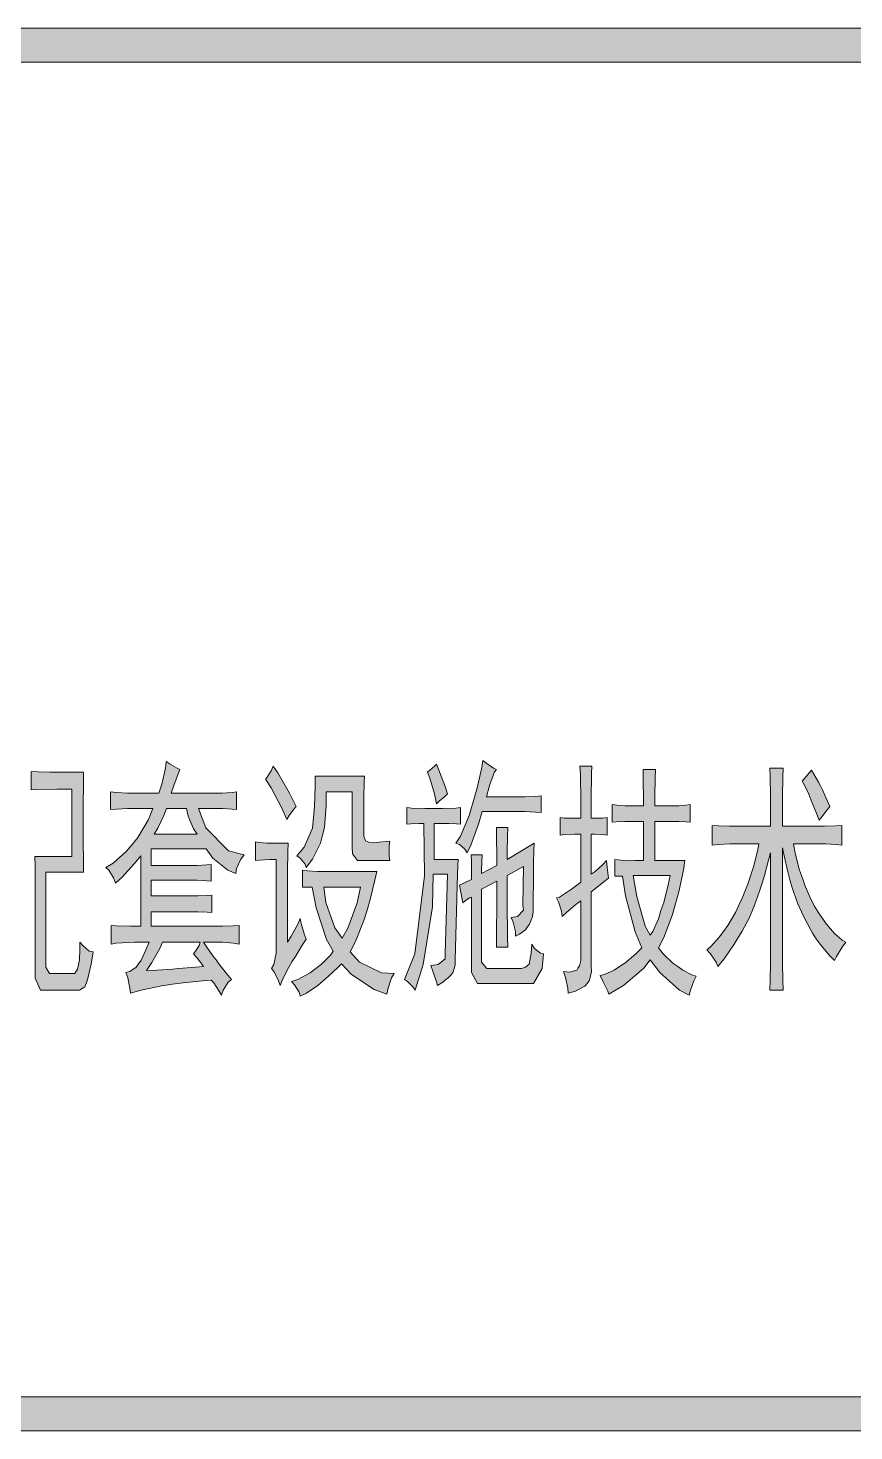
# Model space of a CAD drawing. Header units: millimetres. Extents: x 0 to 829, y 0 to 586.
# Drawn here: x 799.97 to 810.22, y 76.88 to 94.29 of the extents above; entities that cross this region are included whole.
import ezdxf

# ---------------------------------------------------------------- set-up
doc = ezdxf.new("R2010")
doc.units = ezdxf.units.MM

msp = doc.modelspace()

# ---------------------------------------------------------------- hatches: boundary and pattern name
h = msp.add_hatch(color=0)
h.dxf.hatch_style = 2
h.paths.add_polyline_path([(770.131528, 93.870639), (770.131528, 94.293972), (819.471028, 94.293972), (819.471028, 93.870639)])
h = msp.add_hatch(color=0)
h.paths.add_polyline_path([(801.860361, 85.09), (801.835667, 85.037083), (801.78275, 84.888917), (801.751, 84.797194), (802.315444, 84.797194), (802.382472, 84.797194), (802.505944, 84.80425), (802.562389, 84.811306), (802.562389, 84.592583), (802.509472, 84.596111), (802.386, 84.603167), (802.315444, 84.603167), (802.089667, 84.603167), (802.181389, 84.366806), (802.463611, 84.081056), (802.657639, 84.031667), (802.615306, 83.975222), (802.562389, 83.858806), (802.555333, 83.798833), (802.453028, 83.837639), (802.266056, 83.989333), (802.184917, 84.10575), (801.504056, 84.10575), (801.504056, 83.897611), (802.008528, 83.897611), (802.072028, 83.897611), (802.191972, 83.904667), (802.248417, 83.908194), (802.248417, 83.703583), (802.191972, 83.707111), (802.072028, 83.714167), (802.008528, 83.714167), (801.504056, 83.714167), (801.504056, 83.520139), (802.022639, 83.520139), (802.082611, 83.520139), (802.199028, 83.523667), (802.255472, 83.530722), (802.255472, 83.312), (802.199028, 83.319056), (802.082611, 83.322583), (802.022639, 83.322583), (801.504056, 83.322583), (801.504056, 83.142667), (802.3225, 83.142667), (802.386, 83.142667), (802.520056, 83.146194), (802.594139, 83.15325), (802.594139, 82.920417), (802.523583, 82.934528), (802.389528, 82.945111), (802.3225, 82.945111), (802.153167, 82.945111), (802.1955, 82.885139), (802.269583, 82.775778), (802.308389, 82.726389), (802.343667, 82.677), (802.438917, 82.557056), (802.498889, 82.482972), (802.456556, 82.447694), (802.396583, 82.348917), (802.375417, 82.288944), (802.340139, 82.348917), (802.280167, 82.440639), (802.248417, 82.472389), (802.139056, 82.465333), (801.899167, 82.440639), (801.768639, 82.423), (801.634583, 82.405361), (801.377056, 82.348917), (801.246528, 82.313639), (801.239472, 82.373611), (801.21125, 82.500611), (801.190083, 82.567639), (801.235944, 82.58175), (801.317083, 82.634667), (801.345306, 82.677), (801.377056, 82.722861), (801.440556, 82.856917), (801.475833, 82.945111), (801.295917, 82.945111), (801.063083, 82.934528), (801.006639, 82.920417), (801.006639, 83.15325), (801.066611, 83.146194), (801.246528, 83.142667), (801.373528, 83.142667), (801.373528, 84.017556), (801.295917, 83.922306), (801.137167, 83.749444), (801.059556, 83.678889), (801.034861, 83.745917), (800.978417, 83.841167), (800.939611, 83.872917), (801.031333, 83.925833), (801.193611, 84.070472), (801.267694, 84.158667), (801.33825, 84.246861), (801.468778, 84.469111), (801.525222, 84.603167), (801.271222, 84.603167), (801.207722, 84.603167), (801.073667, 84.596111), (800.999583, 84.592583), (800.999583, 84.811306), (801.073667, 84.80425), (801.207722, 84.797194), (801.271222, 84.797194), (801.599306, 84.797194), (801.634583, 84.906556), (801.680444, 85.104111), (801.6875, 85.188778), (801.736889, 85.157028), (801.825083, 85.107639)])
h.paths.add_polyline_path([(801.444083, 82.592333), (801.578139, 82.599389), (801.772167, 82.609972), (801.832139, 82.617028), (801.895639, 82.624083), (802.054389, 82.634667), (802.153167, 82.641722), (802.124944, 82.684056), (802.061444, 82.765194), (802.029694, 82.800472), (802.054389, 82.832222), (802.096722, 82.902778), (802.110833, 82.945111), (801.641639, 82.945111), (801.609889, 82.8675), (801.511111, 82.691111)])
h.paths.add_polyline_path([(802.075556, 84.285667), (802.029694, 84.352694), (801.962667, 84.511444), (801.9415, 84.603167), (801.694556, 84.603167), (801.659278, 84.5185), (801.585194, 84.35975), (801.539333, 84.285667)])
h = msp.add_hatch(color=0)
h.dxf.hatch_style = 2
h.paths.add_polyline_path([(805.786778, 85.09), (805.765611, 85.061778), (805.702111, 84.888917), (805.663306, 84.751333), (806.072528, 84.751333), (806.139556, 84.751333), (806.273611, 84.754861), (806.344167, 84.761917), (806.344167, 84.553778), (806.273611, 84.560833), (806.139556, 84.567889), (806.072528, 84.567889), (805.610389, 84.567889), (805.564528, 84.409139), (805.469278, 84.151611), (805.423417, 84.056361), (805.395194, 84.098694), (805.328167, 84.158667), (805.282306, 84.176306), (805.342278, 84.260972), (805.448111, 84.5185), (805.4975, 84.687833), (805.546889, 84.860694), (805.606861, 85.114694), (805.620972, 85.199361), (805.666833, 85.164083), (805.7515, 85.107639)])
h = msp.add_hatch(color=0)
h.dxf.hatch_style = 2
h.paths.add_polyline_path([(800.011806, 85.065306), (800.1, 85.061778), (800.244639, 85.054722), (800.304611, 85.054722), (800.664444, 85.054722), (800.660917, 84.938306), (800.657389, 84.620806), (800.657389, 84.419722), (800.657389, 84.225694), (800.660917, 83.922306), (800.664444, 83.812944), (800.19525, 83.812944), (800.19525, 82.715806), (800.19525, 82.634667), (800.241111, 82.557056), (800.2905, 82.557056), (800.523333, 82.557056), (800.555083, 82.557056), (800.590361, 82.609972), (800.600944, 82.666417), (800.611528, 82.722861), (800.618583, 82.860444), (800.618583, 82.945111), (800.657389, 82.89925), (800.735, 82.83575), (800.780861, 82.825167), (800.756167, 82.673472), (800.713833, 82.475917), (800.696194, 82.433583), (800.678556, 82.39125), (800.611528, 82.348917), (800.562139, 82.348917), (800.19525, 82.348917), (800.128222, 82.348917), (800.064722, 82.497083), (800.064722, 82.641722), (800.064722, 83.615389), (800.064722, 83.703583), (800.061194, 83.897611), (800.057667, 84.006972), (800.516278, 84.006972), (800.516278, 84.846583), (800.332833, 84.846583), (800.082361, 84.839528), (800.011806, 84.836)])
h = msp.add_hatch(color=0)
h.dxf.hatch_style = 2
h.paths.add_polyline_path([(803.017472, 85.128806), (803.073917, 85.047667), (803.218556, 84.797194), (803.303222, 84.627861), (803.271472, 84.596111), (803.215028, 84.5185), (803.186806, 84.469111), (803.123306, 84.610222), (802.992778, 84.860694), (802.922222, 84.970056), (802.943389, 84.99475), (802.992778, 85.072361)])
h = msp.add_hatch(color=0)
h.dxf.hatch_style = 2
h.paths.add_polyline_path([(804.128722, 83.957583), (804.065222, 83.957583), (804.001722, 84.04225), (803.998194, 84.126917), (803.998194, 84.811306), (803.673639, 84.811306), (803.673639, 84.638444), (803.652472, 84.370333), (803.627778, 84.275083), (803.603083, 84.176306), (803.504306, 83.975222), (803.426694, 83.872917), (803.412583, 83.91525), (803.352611, 83.989333), (803.310278, 84.017556), (803.402, 84.123389), (803.504306, 84.35975), (803.518417, 84.493806), (803.529, 84.627861), (803.539583, 84.885389), (803.536056, 85.005333), (804.149889, 85.005333), (804.146361, 84.93125), (804.142833, 84.751333), (804.142833, 84.638444), (804.142833, 84.310361), (804.142833, 84.260972), (804.164, 84.204528), (804.181639, 84.193944), (804.202806, 84.186889), (804.25925, 84.179833), (804.294528, 84.183361), (804.333333, 84.186889), (804.418, 84.193944), (804.463861, 84.201), (804.456806, 84.141028), (804.456806, 84.017556), (804.463861, 83.957583)])
h = msp.add_hatch(color=0)
h.dxf.hatch_style = 2
h.paths.add_polyline_path([(805.042417, 85.1535), (805.081222, 85.061778), (805.151778, 84.878333), (805.18, 84.786611), (805.14825, 84.754861), (805.077694, 84.694889), (805.042417, 84.663139), (805.017722, 84.786611), (804.961278, 84.980639), (804.933056, 85.054722), (804.961278, 85.079417), (805.017722, 85.128806)])
h = msp.add_hatch(color=0)
h.dxf.hatch_style = 2
h.paths.add_polyline_path([(807.155556, 83.957583), (807.159083, 83.91525), (807.169667, 83.805889), (807.176722, 83.738861), (807.123806, 83.696528), (807.017972, 83.611861), (806.965056, 83.569528), (806.965056, 82.655833), (806.968583, 82.58175), (806.943889, 82.472389), (806.912139, 82.433583), (806.883917, 82.398306), (806.7675, 82.338333), (806.679306, 82.313639), (806.67225, 82.373611), (806.644028, 82.507667), (806.619333, 82.58175), (806.693417, 82.574694), (806.785139, 82.595861), (806.79925, 82.624083), (806.816889, 82.652306), (806.834528, 82.715806), (806.834528, 82.751083), (806.834528, 83.456639), (806.774556, 83.414306), (806.661667, 83.319056), (806.605222, 83.262611), (806.594639, 83.329639), (806.559361, 83.446056), (806.534667, 83.495444), (806.569944, 83.506028), (806.718111, 83.604806), (806.834528, 83.689472), (806.834528, 84.285667), (806.756917, 84.285667), (806.629917, 84.282139), (806.577, 84.275083), (806.577, 84.493806), (806.629917, 84.48675), (806.756917, 84.483222), (806.834528, 84.483222), (806.834528, 84.701944), (806.831, 85.022972), (806.823944, 85.128806), (806.972111, 85.128806), (806.968583, 85.037083), (806.965056, 84.712528), (806.965056, 84.483222), (807.003861, 84.483222), (807.102639, 84.48675), (807.162611, 84.493806), (807.162611, 84.275083), (807.102639, 84.282139), (807.003861, 84.285667), (806.965056, 84.285667), (806.965056, 83.78825), (807.014444, 83.823528), (807.109694, 83.908194)])
h = msp.add_hatch(color=0)
h.paths.add_polyline_path([(807.257861, 83.971694), (807.331944, 83.964639), (807.511861, 83.957583), (807.614167, 83.957583), (807.614167, 84.444417), (807.448361, 84.444417), (807.381333, 84.444417), (807.271972, 84.437361), (807.226111, 84.433833), (807.226111, 84.652556), (807.282556, 84.6455), (807.384861, 84.638444), (807.430722, 84.638444), (807.614167, 84.638444), (807.614167, 84.730167), (807.610639, 84.955944), (807.607111, 85.09), (807.762333, 85.09), (807.758806, 84.980639), (807.755278, 84.754861), (807.755278, 84.638444), (808.009278, 84.638444), (808.051611, 84.638444), (808.139806, 84.6455), (808.192722, 84.652556), (808.192722, 84.433833), (808.139806, 84.437361), (808.051611, 84.444417), (808.009278, 84.444417), (807.755278, 84.444417), (807.755278, 83.957583), (808.125694, 83.957583), (808.108056, 83.837639), (808.051611, 83.569528), (808.009278, 83.421361), (807.970472, 83.276722), (807.864639, 83.001556), (807.797611, 82.874556), (807.857583, 82.800472), (807.977528, 82.684056), (808.0375, 82.641722), (808.101, 82.599389), (808.213889, 82.539417), (808.266806, 82.521778), (808.238583, 82.465333), (808.19625, 82.348917), (808.178611, 82.288944), (808.058667, 82.348917), (807.81525, 82.567639), (807.695306, 82.726389), (807.617694, 82.624083), (807.363694, 82.408889), (807.183778, 82.299528), (807.169667, 82.338333), (807.113222, 82.45475), (807.074417, 82.532361), (807.127333, 82.542944), (807.250806, 82.599389), (807.314306, 82.641722), (807.381333, 82.684056), (807.518917, 82.800472), (807.593, 82.874556), (807.508333, 83.075639), (807.388389, 83.520139), (807.353111, 83.763556), (807.257861, 83.763556)])
h.paths.add_polyline_path([(807.483639, 83.774139), (807.5295, 83.513083), (807.635333, 83.142667), (807.695306, 83.033306), (807.727056, 83.079167), (807.797611, 83.234389), (807.829361, 83.336694), (807.864639, 83.439), (807.921083, 83.657722), (807.945778, 83.774139)])
h = msp.add_hatch(color=0)
h.dxf.hatch_style = 2
h.paths.add_polyline_path([(809.187556, 84.384444), (809.187556, 84.617278), (809.187556, 84.761917), (809.184028, 85.005333), (809.1805, 85.104111), (809.346306, 85.104111), (809.342778, 84.99475), (809.33925, 84.751333), (809.33925, 84.617278), (809.33925, 84.384444), (809.801389, 84.384444), (809.861361, 84.384444), (809.998944, 84.3915), (810.073028, 84.395028), (810.073028, 84.151611), (810.002472, 84.158667), (809.871944, 84.165722), (809.808444, 84.165722), (809.473306, 84.165722), (809.494472, 84.049306), (809.550917, 83.837639), (809.586194, 83.738861), (809.621472, 83.640083), (809.699083, 83.463694), (809.741417, 83.386083), (809.787278, 83.304944), (809.882528, 83.167361), (809.931917, 83.110917), (809.984833, 83.054472), (810.080083, 82.969806), (810.122417, 82.945111), (810.080083, 82.885139), (810.009528, 82.768722), (809.984833, 82.715806), (809.917806, 82.782833), (809.804917, 82.920417), (809.755528, 82.987444), (809.709667, 83.058), (809.617944, 83.227333), (809.575611, 83.322583), (809.52975, 83.421361), (809.459194, 83.618917), (809.430972, 83.721222), (809.40275, 83.82), (809.356889, 84.017556), (809.33925, 84.116333), (809.33925, 82.775778), (809.33925, 82.684056), (809.342778, 82.472389), (809.346306, 82.348917), (809.1805, 82.348917), (809.184028, 82.472389), (809.187556, 82.684056), (809.187556, 82.775778), (809.187556, 84.056361), (809.166389, 83.964639), (809.113472, 83.774139), (809.08525, 83.678889), (809.0535, 83.580111), (808.99, 83.403722), (808.95825, 83.322583), (808.922972, 83.244972), (808.838306, 83.082694), (808.788917, 83.001556), (808.739528, 82.920417), (808.612528, 82.7405), (808.534917, 82.641722), (808.51375, 82.698167), (808.443194, 82.800472), (808.397333, 82.849861), (808.45025, 82.892194), (808.552556, 83.008611), (808.605472, 83.079167), (808.658389, 83.15325), (808.753639, 83.315528), (808.795972, 83.403722), (808.838306, 83.491917), (808.912389, 83.678889), (808.944139, 83.781194), (808.979417, 83.879972), (809.028806, 84.074), (809.046444, 84.165722), (808.739528, 84.165722), (808.683083, 84.165722), (808.541972, 84.158667), (808.464361, 84.151611), (808.464361, 84.395028), (808.541972, 84.3915), (808.679556, 84.384444), (808.732472, 84.384444)])
h = msp.add_hatch(color=0)
h.dxf.hatch_style = 2
h.paths.add_polyline_path([(809.699083, 85.079417), (809.727306, 85.030028), (809.78375, 84.93125), (809.808444, 84.885389), (809.833139, 84.836), (809.893111, 84.705472), (809.924861, 84.627861), (809.879, 84.571417), (809.811972, 84.48675), (809.794333, 84.458528), (809.755528, 84.553778), (809.695556, 84.705472), (809.674389, 84.761917), (809.649694, 84.818361), (809.603833, 84.906556), (809.582667, 84.945361)])
h = msp.add_hatch(color=0)
h.dxf.hatch_style = 2
h.paths.add_polyline_path([(805.342278, 84.409139), (805.292889, 84.416194), (805.197639, 84.419722), (805.151778, 84.419722), (805.014194, 84.419722), (805.014194, 83.971694), (805.314056, 83.971694), (805.307, 83.897611), (805.299944, 83.654194), (805.296417, 83.481333), (805.27525, 82.726389), (805.27525, 82.659361), (805.247028, 82.564111), (805.218806, 82.532361), (805.187056, 82.500611), (805.109444, 82.440639), (805.056528, 82.408889), (805.045944, 82.45475), (805.003611, 82.574694), (804.975389, 82.655833), (805.063583, 82.666417), (805.151778, 82.7405), (805.151778, 82.800472), (805.18, 83.78825), (805.003611, 83.78825), (804.993028, 83.386083), (804.880139, 82.666417), (804.777833, 82.348917), (804.749611, 82.39125), (804.682583, 82.458278), (804.647306, 82.482972), (804.774306, 82.800472), (804.89425, 83.770611), (804.887194, 84.419722), (804.83075, 84.419722), (804.724917, 84.416194), (804.675528, 84.409139), (804.675528, 84.617278), (804.7355, 84.610222), (804.897778, 84.603167), (805.003611, 84.603167), (805.1165, 84.603167), (805.282306, 84.610222), (805.342278, 84.617278)])
h = msp.add_hatch(color=0)
h.dxf.hatch_style = 2
h.paths.add_polyline_path([(805.479861, 83.72475), (805.479861, 83.791778), (805.476333, 83.947), (805.472806, 84.031667), (805.610389, 84.031667), (805.606861, 83.950528), (805.603333, 83.837639), (805.603333, 83.798833), (805.793833, 83.897611), (805.793833, 84.014028), (805.790306, 84.250389), (805.786778, 84.370333), (805.927889, 84.370333), (805.924361, 84.260972), (805.920833, 84.059889), (805.920833, 83.971694), (806.255972, 84.176306), (806.252444, 84.084583), (806.248917, 83.925833), (806.248917, 83.858806), (806.241861, 83.322583), (806.234806, 83.262611), (806.199528, 83.167361), (806.174833, 83.135611), (806.150139, 83.100333), (806.072528, 83.043889), (806.023139, 83.019194), (806.023139, 83.079167), (805.994917, 83.195583), (805.970222, 83.252028), (806.047833, 83.262611), (806.121917, 83.34375), (806.114861, 83.410778), (806.125444, 83.8835), (805.920833, 83.774139), (805.920833, 83.446056), (805.924361, 83.001556), (805.927889, 82.885139), (805.786778, 82.885139), (805.790306, 83.033306), (805.793833, 83.439), (805.793833, 83.703583), (805.603333, 83.604806), (805.603333, 82.775778), (805.603333, 82.698167), (805.666833, 82.617028), (805.730333, 82.617028), (806.065472, 82.617028), (806.097222, 82.617028), (806.150139, 82.634667), (806.171306, 82.655833), (806.192472, 82.673472), (806.217167, 82.807528), (806.22775, 82.920417), (806.2595, 82.8675), (806.333583, 82.807528), (806.372389, 82.800472), (806.35475, 82.617028), (806.248917, 82.433583), (806.160722, 82.433583), (805.628028, 82.433583), (805.553944, 82.433583), (805.479861, 82.567639), (805.479861, 82.701694), (805.479861, 83.506028), (805.455167, 83.495444), (805.398722, 83.456639), (805.3705, 83.435472), (805.328167, 83.654194)])
h = msp.add_hatch(color=0)
h.dxf.hatch_style = 2
h.paths.add_polyline_path([(803.200917, 84.176306), (803.197389, 84.066944), (803.193861, 83.823528), (803.193861, 83.689472), (803.193861, 82.945111), (803.239722, 83.019194), (803.320861, 83.167361), (803.352611, 83.237917), (803.363194, 83.177944), (803.402, 83.050944), (803.426694, 82.983917), (803.377306, 82.909833), (803.292639, 82.768722), (803.250306, 82.701694), (803.2115, 82.634667), (803.137417, 82.490028), (803.105667, 82.408889), (803.077444, 82.475917), (803.024528, 82.58175), (802.996306, 82.617028), (803.024528, 82.666417), (803.05275, 82.807528), (803.05275, 82.89925), (803.05275, 83.971694), (802.975139, 83.971694), (802.848139, 83.964639), (802.79875, 83.957583), (802.79875, 84.190417), (802.844611, 84.183361), (802.943389, 84.176306), (802.996306, 84.176306)])
h = msp.add_hatch(color=0)
h.paths.add_polyline_path([(803.380833, 83.837639), (803.440806, 83.830583), (803.571333, 83.823528), (803.645417, 83.823528), (804.305111, 83.823528), (804.280417, 83.714167), (804.220444, 83.474278), (804.181639, 83.34375), (804.142833, 83.213222), (804.040528, 82.952167), (803.9735, 82.825167), (804.089917, 82.698167), (804.361556, 82.564111), (804.516778, 82.557056), (804.485028, 82.500611), (804.442694, 82.373611), (804.428583, 82.299528), (804.269833, 82.355972), (803.987611, 82.542944), (803.864139, 82.677), (803.818278, 82.631139), (803.705389, 82.521778), (803.638361, 82.465333), (803.571333, 82.408889), (803.430222, 82.313639), (803.352611, 82.274833), (803.3385, 82.324222), (803.282056, 82.415944), (803.24325, 82.458278), (803.324389, 82.482972), (803.476083, 82.564111), (803.546639, 82.617028), (803.617194, 82.673472), (803.726556, 82.782833), (803.761833, 82.83575), (803.680694, 82.976861), (803.550167, 83.371972), (803.500778, 83.6295), (803.380833, 83.6295)])
h.paths.add_polyline_path([(803.871194, 82.9945), (803.945278, 83.117972), (804.058167, 83.435472), (804.1005, 83.6295), (803.645417, 83.6295), (803.670111, 83.439), (803.783, 83.1215)])
h = msp.add_hatch(color=0)
h.dxf.hatch_style = 2
h.paths.add_polyline_path([(769.958667, 76.877333), (769.958667, 77.300667), (819.294639, 77.300667), (819.294639, 76.877333)])

# ---------------------------------------------------------------- linework, layer by layer
at = {"color": 0, "lineweight": 0}
for points in [[(770.131528, 93.870639), (770.131528, 94.293972), (819.471028, 94.293972), (819.471028, 93.870639)], [(801.860361, 85.09), (801.835667, 85.037083), (801.78275, 84.888917), (801.751, 84.797194), (802.315444, 84.797194), (802.382472, 84.797194), (802.505944, 84.80425), (802.562389, 84.811306), (802.562389, 84.592583), (802.509472, 84.596111), (802.386, 84.603167), (802.315444, 84.603167), (802.089667, 84.603167), (802.181389, 84.366806), (802.463611, 84.081056), (802.657639, 84.031667), (802.615306, 83.975222), (802.562389, 83.858806), (802.555333, 83.798833), (802.453028, 83.837639), (802.266056, 83.989333), (802.184917, 84.10575), (801.504056, 84.10575), (801.504056, 83.897611), (802.008528, 83.897611), (802.072028, 83.897611), (802.191972, 83.904667), (802.248417, 83.908194), (802.248417, 83.703583), (802.191972, 83.707111), (802.072028, 83.714167), (802.008528, 83.714167), (801.504056, 83.714167), (801.504056, 83.520139), (802.022639, 83.520139), (802.082611, 83.520139), (802.199028, 83.523667), (802.255472, 83.530722), (802.255472, 83.312), (802.199028, 83.319056), (802.082611, 83.322583), (802.022639, 83.322583), (801.504056, 83.322583), (801.504056, 83.142667), (802.3225, 83.142667), (802.386, 83.142667), (802.520056, 83.146194), (802.594139, 83.15325), (802.594139, 82.920417), (802.523583, 82.934528), (802.389528, 82.945111), (802.3225, 82.945111), (802.153167, 82.945111), (802.1955, 82.885139), (802.269583, 82.775778), (802.308389, 82.726389), (802.343667, 82.677), (802.438917, 82.557056), (802.498889, 82.482972), (802.456556, 82.447694), (802.396583, 82.348917), (802.375417, 82.288944), (802.340139, 82.348917), (802.280167, 82.440639), (802.248417, 82.472389), (802.139056, 82.465333), (801.899167, 82.440639), (801.768639, 82.423), (801.634583, 82.405361), (801.377056, 82.348917), (801.246528, 82.313639), (801.239472, 82.373611), (801.21125, 82.500611), (801.190083, 82.567639), (801.235944, 82.58175), (801.317083, 82.634667), (801.345306, 82.677), (801.377056, 82.722861), (801.440556, 82.856917), (801.475833, 82.945111), (801.295917, 82.945111), (801.063083, 82.934528), (801.006639, 82.920417), (801.006639, 83.15325), (801.066611, 83.146194), (801.246528, 83.142667), (801.373528, 83.142667), (801.373528, 84.017556), (801.295917, 83.922306), (801.137167, 83.749444), (801.059556, 83.678889), (801.034861, 83.745917), (800.978417, 83.841167), (800.939611, 83.872917), (801.031333, 83.925833), (801.193611, 84.070472), (801.267694, 84.158667), (801.33825, 84.246861), (801.468778, 84.469111), (801.525222, 84.603167), (801.271222, 84.603167), (801.207722, 84.603167), (801.073667, 84.596111), (800.999583, 84.592583), (800.999583, 84.811306), (801.073667, 84.80425), (801.207722, 84.797194), (801.271222, 84.797194), (801.599306, 84.797194), (801.634583, 84.906556), (801.680444, 85.104111), (801.6875, 85.188778), (801.736889, 85.157028), (801.825083, 85.107639)], [(805.786778, 85.09), (805.765611, 85.061778), (805.702111, 84.888917), (805.663306, 84.751333), (806.072528, 84.751333), (806.139556, 84.751333), (806.273611, 84.754861), (806.344167, 84.761917), (806.344167, 84.553778), (806.273611, 84.560833), (806.139556, 84.567889), (806.072528, 84.567889), (805.610389, 84.567889), (805.564528, 84.409139), (805.469278, 84.151611), (805.423417, 84.056361), (805.395194, 84.098694), (805.328167, 84.158667), (805.282306, 84.176306), (805.342278, 84.260972), (805.448111, 84.5185), (805.4975, 84.687833), (805.546889, 84.860694), (805.606861, 85.114694), (805.620972, 85.199361), (805.666833, 85.164083), (805.7515, 85.107639)], [(800.011806, 85.065306), (800.1, 85.061778), (800.244639, 85.054722), (800.304611, 85.054722), (800.664444, 85.054722), (800.660917, 84.938306), (800.657389, 84.620806), (800.657389, 84.419722), (800.657389, 84.225694), (800.660917, 83.922306), (800.664444, 83.812944), (800.19525, 83.812944), (800.19525, 82.715806), (800.19525, 82.634667), (800.241111, 82.557056), (800.2905, 82.557056), (800.523333, 82.557056), (800.555083, 82.557056), (800.590361, 82.609972), (800.600944, 82.666417), (800.611528, 82.722861), (800.618583, 82.860444), (800.618583, 82.945111), (800.657389, 82.89925), (800.735, 82.83575), (800.780861, 82.825167), (800.756167, 82.673472), (800.713833, 82.475917), (800.696194, 82.433583), (800.678556, 82.39125), (800.611528, 82.348917), (800.562139, 82.348917), (800.19525, 82.348917), (800.128222, 82.348917), (800.064722, 82.497083), (800.064722, 82.641722), (800.064722, 83.615389), (800.064722, 83.703583), (800.061194, 83.897611), (800.057667, 84.006972), (800.516278, 84.006972), (800.516278, 84.846583), (800.332833, 84.846583), (800.082361, 84.839528), (800.011806, 84.836)], [(803.017472, 85.128806), (803.073917, 85.047667), (803.218556, 84.797194), (803.303222, 84.627861), (803.271472, 84.596111), (803.215028, 84.5185), (803.186806, 84.469111), (803.123306, 84.610222), (802.992778, 84.860694), (802.922222, 84.970056), (802.943389, 84.99475), (802.992778, 85.072361)], [(804.128722, 83.957583), (804.065222, 83.957583), (804.001722, 84.04225), (803.998194, 84.126917), (803.998194, 84.811306), (803.673639, 84.811306), (803.673639, 84.638444), (803.652472, 84.370333), (803.627778, 84.275083), (803.603083, 84.176306), (803.504306, 83.975222), (803.426694, 83.872917), (803.412583, 83.91525), (803.352611, 83.989333), (803.310278, 84.017556), (803.402, 84.123389), (803.504306, 84.35975), (803.518417, 84.493806), (803.529, 84.627861), (803.539583, 84.885389), (803.536056, 85.005333), (804.149889, 85.005333), (804.146361, 84.93125), (804.142833, 84.751333), (804.142833, 84.638444), (804.142833, 84.310361), (804.142833, 84.260972), (804.164, 84.204528), (804.181639, 84.193944), (804.202806, 84.186889), (804.25925, 84.179833), (804.294528, 84.183361), (804.333333, 84.186889), (804.418, 84.193944), (804.463861, 84.201), (804.456806, 84.141028), (804.456806, 84.017556), (804.463861, 83.957583)], [(805.042417, 85.1535), (805.081222, 85.061778), (805.151778, 84.878333), (805.18, 84.786611), (805.14825, 84.754861), (805.077694, 84.694889), (805.042417, 84.663139), (805.017722, 84.786611), (804.961278, 84.980639), (804.933056, 85.054722), (804.961278, 85.079417), (805.017722, 85.128806)], [(807.155556, 83.957583), (807.159083, 83.91525), (807.169667, 83.805889), (807.176722, 83.738861), (807.123806, 83.696528), (807.017972, 83.611861), (806.965056, 83.569528), (806.965056, 82.655833), (806.968583, 82.58175), (806.943889, 82.472389), (806.912139, 82.433583), (806.883917, 82.398306), (806.7675, 82.338333), (806.679306, 82.313639), (806.67225, 82.373611), (806.644028, 82.507667), (806.619333, 82.58175), (806.693417, 82.574694), (806.785139, 82.595861), (806.79925, 82.624083), (806.816889, 82.652306), (806.834528, 82.715806), (806.834528, 82.751083), (806.834528, 83.456639), (806.774556, 83.414306), (806.661667, 83.319056), (806.605222, 83.262611), (806.594639, 83.329639), (806.559361, 83.446056), (806.534667, 83.495444), (806.569944, 83.506028), (806.718111, 83.604806), (806.834528, 83.689472), (806.834528, 84.285667), (806.756917, 84.285667), (806.629917, 84.282139), (806.577, 84.275083), (806.577, 84.493806), (806.629917, 84.48675), (806.756917, 84.483222), (806.834528, 84.483222), (806.834528, 84.701944), (806.831, 85.022972), (806.823944, 85.128806), (806.972111, 85.128806), (806.968583, 85.037083), (806.965056, 84.712528), (806.965056, 84.483222), (807.003861, 84.483222), (807.102639, 84.48675), (807.162611, 84.493806), (807.162611, 84.275083), (807.102639, 84.282139), (807.003861, 84.285667), (806.965056, 84.285667), (806.965056, 83.78825), (807.014444, 83.823528), (807.109694, 83.908194)], [(807.257861, 83.971694), (807.331944, 83.964639), (807.511861, 83.957583), (807.614167, 83.957583), (807.614167, 84.444417), (807.448361, 84.444417), (807.381333, 84.444417), (807.271972, 84.437361), (807.226111, 84.433833), (807.226111, 84.652556), (807.282556, 84.6455), (807.384861, 84.638444), (807.430722, 84.638444), (807.614167, 84.638444), (807.614167, 84.730167), (807.610639, 84.955944), (807.607111, 85.09), (807.762333, 85.09), (807.758806, 84.980639), (807.755278, 84.754861), (807.755278, 84.638444), (808.009278, 84.638444), (808.051611, 84.638444), (808.139806, 84.6455), (808.192722, 84.652556), (808.192722, 84.433833), (808.139806, 84.437361), (808.051611, 84.444417), (808.009278, 84.444417), (807.755278, 84.444417), (807.755278, 83.957583), (808.125694, 83.957583), (808.108056, 83.837639), (808.051611, 83.569528), (808.009278, 83.421361), (807.970472, 83.276722), (807.864639, 83.001556), (807.797611, 82.874556), (807.857583, 82.800472), (807.977528, 82.684056), (808.0375, 82.641722), (808.101, 82.599389), (808.213889, 82.539417), (808.266806, 82.521778), (808.238583, 82.465333), (808.19625, 82.348917), (808.178611, 82.288944), (808.058667, 82.348917), (807.81525, 82.567639), (807.695306, 82.726389), (807.617694, 82.624083), (807.363694, 82.408889), (807.183778, 82.299528), (807.169667, 82.338333), (807.113222, 82.45475), (807.074417, 82.532361), (807.127333, 82.542944), (807.250806, 82.599389), (807.314306, 82.641722), (807.381333, 82.684056), (807.518917, 82.800472), (807.593, 82.874556), (807.508333, 83.075639), (807.388389, 83.520139), (807.353111, 83.763556), (807.257861, 83.763556)], [(809.187556, 84.384444), (809.187556, 84.617278), (809.187556, 84.761917), (809.184028, 85.005333), (809.1805, 85.104111), (809.346306, 85.104111), (809.342778, 84.99475), (809.33925, 84.751333), (809.33925, 84.617278), (809.33925, 84.384444), (809.801389, 84.384444), (809.861361, 84.384444), (809.998944, 84.3915), (810.073028, 84.395028), (810.073028, 84.151611), (810.002472, 84.158667), (809.871944, 84.165722), (809.808444, 84.165722), (809.473306, 84.165722), (809.494472, 84.049306), (809.550917, 83.837639), (809.586194, 83.738861), (809.621472, 83.640083), (809.699083, 83.463694), (809.741417, 83.386083), (809.787278, 83.304944), (809.882528, 83.167361), (809.931917, 83.110917), (809.984833, 83.054472), (810.080083, 82.969806), (810.122417, 82.945111), (810.080083, 82.885139), (810.009528, 82.768722), (809.984833, 82.715806), (809.917806, 82.782833), (809.804917, 82.920417), (809.755528, 82.987444), (809.709667, 83.058), (809.617944, 83.227333), (809.575611, 83.322583), (809.52975, 83.421361), (809.459194, 83.618917), (809.430972, 83.721222), (809.40275, 83.82), (809.356889, 84.017556), (809.33925, 84.116333), (809.33925, 82.775778), (809.33925, 82.684056), (809.342778, 82.472389), (809.346306, 82.348917), (809.1805, 82.348917), (809.184028, 82.472389), (809.187556, 82.684056), (809.187556, 82.775778), (809.187556, 84.056361), (809.166389, 83.964639), (809.113472, 83.774139), (809.08525, 83.678889), (809.0535, 83.580111), (808.99, 83.403722), (808.95825, 83.322583), (808.922972, 83.244972), (808.838306, 83.082694), (808.788917, 83.001556), (808.739528, 82.920417), (808.612528, 82.7405), (808.534917, 82.641722), (808.51375, 82.698167), (808.443194, 82.800472), (808.397333, 82.849861), (808.45025, 82.892194), (808.552556, 83.008611), (808.605472, 83.079167), (808.658389, 83.15325), (808.753639, 83.315528), (808.795972, 83.403722), (808.838306, 83.491917), (808.912389, 83.678889), (808.944139, 83.781194), (808.979417, 83.879972), (809.028806, 84.074), (809.046444, 84.165722), (808.739528, 84.165722), (808.683083, 84.165722), (808.541972, 84.158667), (808.464361, 84.151611), (808.464361, 84.395028), (808.541972, 84.3915), (808.679556, 84.384444), (808.732472, 84.384444)], [(809.699083, 85.079417), (809.727306, 85.030028), (809.78375, 84.93125), (809.808444, 84.885389), (809.833139, 84.836), (809.893111, 84.705472), (809.924861, 84.627861), (809.879, 84.571417), (809.811972, 84.48675), (809.794333, 84.458528), (809.755528, 84.553778), (809.695556, 84.705472), (809.674389, 84.761917), (809.649694, 84.818361), (809.603833, 84.906556), (809.582667, 84.945361)], [(802.075556, 84.285667), (802.029694, 84.352694), (801.962667, 84.511444), (801.9415, 84.603167), (801.694556, 84.603167), (801.659278, 84.5185), (801.585194, 84.35975), (801.539333, 84.285667)], [(805.342278, 84.409139), (805.292889, 84.416194), (805.197639, 84.419722), (805.151778, 84.419722), (805.014194, 84.419722), (805.014194, 83.971694), (805.314056, 83.971694), (805.307, 83.897611), (805.299944, 83.654194), (805.296417, 83.481333), (805.27525, 82.726389), (805.27525, 82.659361), (805.247028, 82.564111), (805.218806, 82.532361), (805.187056, 82.500611), (805.109444, 82.440639), (805.056528, 82.408889), (805.045944, 82.45475), (805.003611, 82.574694), (804.975389, 82.655833), (805.063583, 82.666417), (805.151778, 82.7405), (805.151778, 82.800472), (805.18, 83.78825), (805.003611, 83.78825), (804.993028, 83.386083), (804.880139, 82.666417), (804.777833, 82.348917), (804.749611, 82.39125), (804.682583, 82.458278), (804.647306, 82.482972), (804.774306, 82.800472), (804.89425, 83.770611), (804.887194, 84.419722), (804.83075, 84.419722), (804.724917, 84.416194), (804.675528, 84.409139), (804.675528, 84.617278), (804.7355, 84.610222), (804.897778, 84.603167), (805.003611, 84.603167), (805.1165, 84.603167), (805.282306, 84.610222), (805.342278, 84.617278)], [(805.479861, 83.72475), (805.479861, 83.791778), (805.476333, 83.947), (805.472806, 84.031667), (805.610389, 84.031667), (805.606861, 83.950528), (805.603333, 83.837639), (805.603333, 83.798833), (805.793833, 83.897611), (805.793833, 84.014028), (805.790306, 84.250389), (805.786778, 84.370333), (805.927889, 84.370333), (805.924361, 84.260972), (805.920833, 84.059889), (805.920833, 83.971694), (806.255972, 84.176306), (806.252444, 84.084583), (806.248917, 83.925833), (806.248917, 83.858806), (806.241861, 83.322583), (806.234806, 83.262611), (806.199528, 83.167361), (806.174833, 83.135611), (806.150139, 83.100333), (806.072528, 83.043889), (806.023139, 83.019194), (806.023139, 83.079167), (805.994917, 83.195583), (805.970222, 83.252028), (806.047833, 83.262611), (806.121917, 83.34375), (806.114861, 83.410778), (806.125444, 83.8835), (805.920833, 83.774139), (805.920833, 83.446056), (805.924361, 83.001556), (805.927889, 82.885139), (805.786778, 82.885139), (805.790306, 83.033306), (805.793833, 83.439), (805.793833, 83.703583), (805.603333, 83.604806), (805.603333, 82.775778), (805.603333, 82.698167), (805.666833, 82.617028), (805.730333, 82.617028), (806.065472, 82.617028), (806.097222, 82.617028), (806.150139, 82.634667), (806.171306, 82.655833), (806.192472, 82.673472), (806.217167, 82.807528), (806.22775, 82.920417), (806.2595, 82.8675), (806.333583, 82.807528), (806.372389, 82.800472), (806.35475, 82.617028), (806.248917, 82.433583), (806.160722, 82.433583), (805.628028, 82.433583), (805.553944, 82.433583), (805.479861, 82.567639), (805.479861, 82.701694), (805.479861, 83.506028), (805.455167, 83.495444), (805.398722, 83.456639), (805.3705, 83.435472), (805.328167, 83.654194)], [(803.200917, 84.176306), (803.197389, 84.066944), (803.193861, 83.823528), (803.193861, 83.689472), (803.193861, 82.945111), (803.239722, 83.019194), (803.320861, 83.167361), (803.352611, 83.237917), (803.363194, 83.177944), (803.402, 83.050944), (803.426694, 82.983917), (803.377306, 82.909833), (803.292639, 82.768722), (803.250306, 82.701694), (803.2115, 82.634667), (803.137417, 82.490028), (803.105667, 82.408889), (803.077444, 82.475917), (803.024528, 82.58175), (802.996306, 82.617028), (803.024528, 82.666417), (803.05275, 82.807528), (803.05275, 82.89925), (803.05275, 83.971694), (802.975139, 83.971694), (802.848139, 83.964639), (802.79875, 83.957583), (802.79875, 84.190417), (802.844611, 84.183361), (802.943389, 84.176306), (802.996306, 84.176306)], [(803.380833, 83.837639), (803.440806, 83.830583), (803.571333, 83.823528), (803.645417, 83.823528), (804.305111, 83.823528), (804.280417, 83.714167), (804.220444, 83.474278), (804.181639, 83.34375), (804.142833, 83.213222), (804.040528, 82.952167), (803.9735, 82.825167), (804.089917, 82.698167), (804.361556, 82.564111), (804.516778, 82.557056), (804.485028, 82.500611), (804.442694, 82.373611), (804.428583, 82.299528), (804.269833, 82.355972), (803.987611, 82.542944), (803.864139, 82.677), (803.818278, 82.631139), (803.705389, 82.521778), (803.638361, 82.465333), (803.571333, 82.408889), (803.430222, 82.313639), (803.352611, 82.274833), (803.3385, 82.324222), (803.282056, 82.415944), (803.24325, 82.458278), (803.324389, 82.482972), (803.476083, 82.564111), (803.546639, 82.617028), (803.617194, 82.673472), (803.726556, 82.782833), (803.761833, 82.83575), (803.680694, 82.976861), (803.550167, 83.371972), (803.500778, 83.6295), (803.380833, 83.6295)], [(807.483639, 83.774139), (807.5295, 83.513083), (807.635333, 83.142667), (807.695306, 83.033306), (807.727056, 83.079167), (807.797611, 83.234389), (807.829361, 83.336694), (807.864639, 83.439), (807.921083, 83.657722), (807.945778, 83.774139)], [(803.871194, 82.9945), (803.945278, 83.117972), (804.058167, 83.435472), (804.1005, 83.6295), (803.645417, 83.6295), (803.670111, 83.439), (803.783, 83.1215)], [(801.444083, 82.592333), (801.578139, 82.599389), (801.772167, 82.609972), (801.832139, 82.617028), (801.895639, 82.624083), (802.054389, 82.634667), (802.153167, 82.641722), (802.124944, 82.684056), (802.061444, 82.765194), (802.029694, 82.800472), (802.054389, 82.832222), (802.096722, 82.902778), (802.110833, 82.945111), (801.641639, 82.945111), (801.609889, 82.8675), (801.511111, 82.691111)], [(769.958667, 76.877333), (769.958667, 77.300667), (819.294639, 77.300667), (819.294639, 76.877333)]]:
    msp.add_lwpolyline(points, close=True, dxfattribs=at)

doc.saveas('drawing.dxf')
